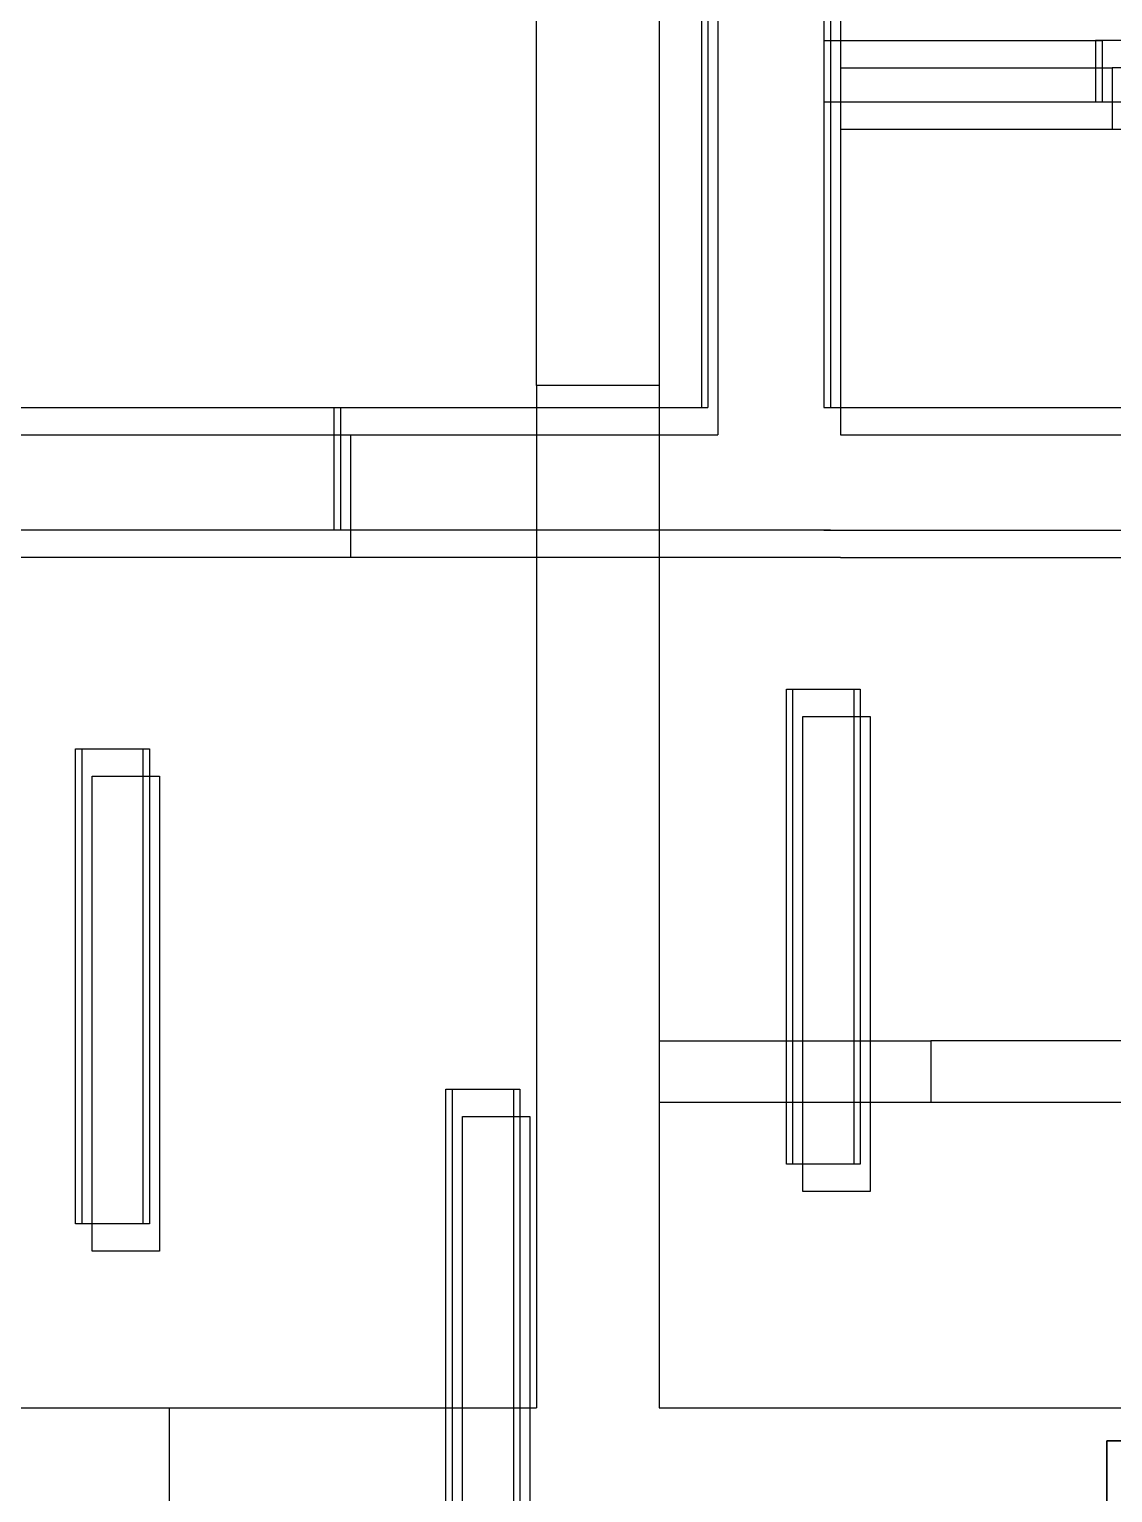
# Model space of a CAD drawing. Header units: inches. Extents: x -3340 to 11630, y -237 to 1425.
# Drawn here: x 133 to 203.8, y 949.6 to 1045.2 of the extents above; entities that cross this region are included whole.
import ezdxf

# ---------------------------------------------------------------- set-up
doc = ezdxf.new("R2010")
doc.units = ezdxf.units.IN
doc.header["$MEASUREMENT"] = 0

msp = doc.modelspace()

# ---------------------------------------------------------------- linework, layer by layer
for p, q in [((176.925, 1087.195, 120), (176.925, 1020.469, 120)), ((177.348, 1087.195, 112.182), (177.348, 1020.469, 112.182)), ((184.925, 1087.195, 120), (184.925, 1020.469, 120)), ((185.348, 1087.195, 112.182), (185.348, 1020.469, 112.182)), ((177.997, 1085.411, 120), (177.997, 1018.685, 120)), ((185.997, 1085.411, 120), (185.997, 1018.685, 120)), ((184.925, 1044.426, 120), (202.667, 1044.426, 120)), ((185.348, 1044.426, 112.182), (203.09, 1044.426, 112.182)), ((202.667, 1044.426, 120), (202.667, 1040.426, 120)), ((203.09, 1044.426, 112.182), (203.09, 1040.426, 112.182)), ((185.997, 1042.642, 120), (203.739, 1042.642, 120)), ((203.739, 1042.642, 120), (203.739, 1038.642, 120)), ((184.925, 1040.426, 120), (202.667, 1040.426, 120)), ((185.348, 1040.426, 112.182), (203.09, 1040.426, 112.182)), ((185.997, 1038.642, 120), (203.739, 1038.642, 120)), ((166.155, 1021.904), (166.155, 955.178)), ((174.155, 1021.904), (166.155, 1021.904)), ((166.155, 1021.904, 120), (166.155, 955.178, 120)), ((174.155, 1021.904, 120), (166.155, 1021.904, 120)), ((166.155, 1021.904, 240), (166.155, 955.178, 240)), ((174.155, 1021.904, 240), (166.155, 1021.904, 240)), ((174.155, 1021.904), (174.155, 955.178)), ((174.155, 1021.904, 120), (174.155, 955.178, 120)), ((174.155, 1021.904, 240), (174.155, 955.178, 240)), ((152.925, 1020.469, 120), (152.925, 1012.469, 120)), ((152.925, 1020.469, 120), (176.925, 1020.469, 120)), ((153.348, 1020.469, 112.182), (153.348, 1012.469, 112.182)), ((153.348, 1020.469, 112.182), (177.348, 1020.469, 112.182)), ((184.925, 1020.469, 120), (303.414, 1020.469, 120)), ((185.348, 1020.469, 112.182), (303.838, 1020.469, 112.182)), ((153.997, 1018.685, 120), (153.997, 1010.685, 120)), ((153.997, 1018.685, 120), (177.997, 1018.685, 120)), ((185.997, 1018.685, 120), (304.486, 1018.685, 120)), ((184.925, 1012.469, 120), (152.925, 1012.469, 120)), ((185.348, 1012.469, 112.182), (153.348, 1012.469, 112.182)), ((184.925, 1012.469, 120), (303.414, 1012.469, 120)), ((185.348, 1012.469, 112.182), (303.838, 1012.469, 112.182)), ((185.997, 1010.685, 120), (153.997, 1010.685, 120)), ((185.997, 1010.685, 120), (304.486, 1010.685, 120)), ((174.155, 979.135), (191.897, 979.135)), ((174.155, 979.135, 120), (191.897, 979.135, 120)), ((174.155, 979.135, 240), (191.897, 979.135, 240)), ((191.897, 979.135), (191.897, 975.135)), ((191.897, 979.135, 120), (191.897, 975.135, 120)), ((191.897, 979.135, 240), (191.897, 975.135, 240)), ((174.155, 975.135), (191.897, 975.135)), ((174.155, 975.135, 120), (191.897, 975.135, 120)), ((174.155, 975.135, 240), (191.897, 975.135, 240)), ((142.155, 955.178), (142.155, 947.178)), ((142.155, 955.178), (166.155, 955.178)), ((142.155, 955.178, 120), (142.155, 947.178, 120)), ((142.155, 955.178, 120), (166.155, 955.178, 120)), ((142.155, 955.178, 240), (142.155, 947.178, 240)), ((142.155, 955.178, 240), (166.155, 955.178, 240)), ((174.155, 955.178), (292.644, 955.178)), ((174.155, 955.178, 120), (292.644, 955.178, 120)), ((174.155, 955.178, 240), (292.644, 955.178, 240)), ((303.414, 953.024, 120), (203.409, 953.024, 120)), ((203.409, 953.024, 120), (203.409, 948.024, 120))]:
    msp.add_line(p, q)
for points, elevation in [([(-28.586, 1425.024), (311.414, 1425.024), (311.414, 948.024), (203.409, 948.024), (203.409, 953.024), (303.414, 953.024), (303.414, 1417.024), (-20.586, 1417.024), (-20.586, 933.881)], 120), ([(166.155, 1021.904), (166.155, 1045.904), (174.155, 1045.904), (174.155, 1021.904), (166.155, 1021.904)], 120), ([(166.155, 1021.904), (166.155, 1045.904), (174.155, 1045.904), (174.155, 1021.904), (166.155, 1021.904)], 240), ([(202.667, 1040.426), (226.667, 1040.426), (226.667, 1044.426), (202.667, 1044.426), (202.667, 1040.426)], 120), ([(203.09, 1040.426), (227.09, 1040.426), (227.09, 1044.426), (203.09, 1044.426), (203.09, 1040.426)], 112.182), ([(203.739, 1038.642), (227.739, 1038.642), (227.739, 1042.642), (203.739, 1042.642), (203.739, 1038.642)], 120), ([(128.925, 1020.469), (152.925, 1020.469), (152.925, 1012.469), (128.925, 1012.469), (128.925, 1020.469)], 120), ([(129.348, 1020.469), (153.348, 1020.469), (153.348, 1012.469), (129.348, 1012.469), (129.348, 1020.469)], 112.182), ([(129.997, 1018.685), (153.997, 1018.685), (153.997, 1010.685), (129.997, 1010.685), (129.997, 1018.685)], 120), ([(191.897, 975.135), (215.897, 975.135), (215.897, 979.135), (191.897, 979.135), (191.897, 975.135)], 120), ([(191.897, 975.135), (215.897, 975.135), (215.897, 979.135), (191.897, 979.135), (191.897, 975.135)], 240), ([(118.155, 955.178), (142.155, 955.178), (142.155, 947.178), (118.155, 947.178), (118.155, 955.178)], 120), ([(118.155, 955.178), (142.155, 955.178), (142.155, 947.178), (118.155, 947.178), (118.155, 955.178)], 240)]:
    msp.add_lwpolyline(points, dxfattribs=dict(elevation=elevation))
for points in [[(166.155, 1021.904), (166.155, 1045.904), (174.155, 1045.904), (174.155, 1021.904), (166.155, 1021.904)], [(191.897, 975.135), (215.897, 975.135), (215.897, 979.135), (191.897, 979.135), (191.897, 975.135)], [(118.155, 955.178), (142.155, 955.178), (142.155, 947.178), (118.155, 947.178), (118.155, 955.178)]]:
    msp.add_lwpolyline(points)
for points, elevation in [([(182.476, 1002.097), (186.874, 1002.097), (186.874, 971.091), (182.476, 971.091)], 120), ([(182.899, 1002.097), (187.297, 1002.097), (187.297, 971.091), (182.899, 971.091)], 112.182), ([(183.548, 1000.313), (187.946, 1000.313), (187.946, 969.307), (183.548, 969.307)], 120), ([(136.052, 998.19), (140.45, 998.19), (140.45, 967.185), (136.052, 967.185)], 120), ([(136.475, 998.19), (140.873, 998.19), (140.873, 967.185), (136.475, 967.185)], 112.182), ([(137.124, 996.406), (141.522, 996.406), (141.522, 965.401), (137.124, 965.401)], 120), ([(160.241, 975.974), (164.639, 975.974), (164.639, 944.968), (160.241, 944.968)], 120), ([(160.665, 975.974), (165.063, 975.974), (165.063, 944.968), (160.665, 944.968)], 112.182), ([(161.313, 974.19), (165.711, 974.19), (165.711, 943.184), (161.313, 943.184)], 120)]:
    msp.add_lwpolyline(points, close=True, dxfattribs=dict(elevation=elevation))

doc.saveas('drawing.dxf')
